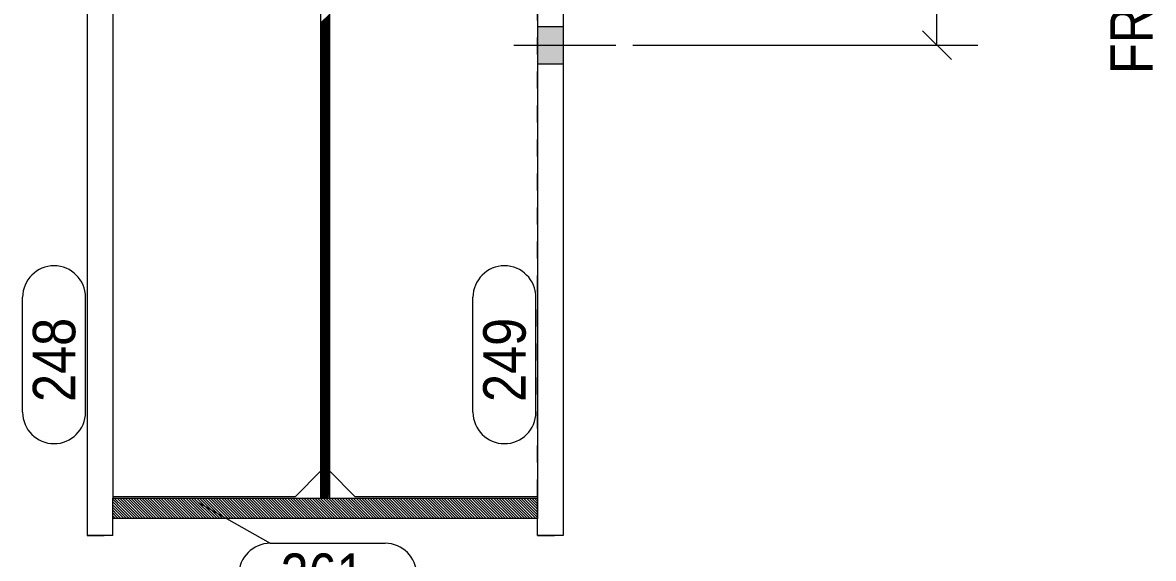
# Model space of a CAD drawing. Header units: millimetres. Extents: x 2 to 825, y 1 to 579.
# Drawn here: x 581.2 to 647.8, y 51.5 to 83 of the extents above; entities that cross this region are included whole.
import ezdxf

# ---------------------------------------------------------------- set-up
doc = ezdxf.new("R2010")
doc.units = ezdxf.units.MM
doc.linetypes.add('XKITLINE00', pattern=[0])
doc.linetypes.add('XKITLINE01', pattern=[4, 1, -1, 1, -1])
for name, color, linetype, lineweight in [('Bolt', 3, 'Continuous', 0), ('Dimensions', 7, 'Continuous', 0), ('OtherObjectType', 7, 'Continuous', 0), ('Part', 2, 'Continuous', 0), ('PartMark', 7, 'Continuous', 0)]:
    doc.layers.add(name, color=color, linetype=linetype, lineweight=lineweight)
doc.styles.add('ARIAL', font='ARIAL.TTF')

# ---------------------------------------------------------------- blocks, each defined once
blk = doc.blocks.new('*A1')
at = {"layer": 'Part', "color": 7, "linetype": 'XKITLINE00', "lineweight": 0}
for p, q in [((598.778, 82.999), (599.278, 83.499)), ((598.778, 82.931), (599.278, 83.431)), ((598.778, 82.864), (599.278, 83.364)), ((598.778, 82.797), (599.278, 83.297)), ((598.778, 82.729), (599.278, 83.229)), ((598.778, 82.662), (599.278, 83.162)), ((598.778, 82.595), (599.278, 83.095)), ((598.778, 82.527), (599.278, 83.027)), ((598.778, 82.46), (599.278, 82.96)), ((598.778, 82.393), (599.278, 82.893)), ((598.778, 82.325), (599.278, 82.825)), ((598.778, 82.258), (599.278, 82.758)), ((598.778, 82.191), (599.278, 82.691)), ((598.778, 82.123), (599.278, 82.623)), ((598.778, 82.056), (599.278, 82.556)), ((598.778, 81.989), (599.278, 82.489)), ((598.778, 81.921), (599.278, 82.421)), ((598.778, 81.854), (599.278, 82.354)), ((598.778, 81.786), (599.278, 82.286)), ((598.778, 81.719), (599.278, 82.219)), ((598.778, 81.652), (599.278, 82.152)), ((598.778, 81.584), (599.278, 82.084)), ((598.778, 81.517), (599.278, 82.017)), ((598.778, 81.45), (599.278, 81.95)), ((598.778, 81.382), (599.278, 81.882)), ((598.778, 81.315), (599.278, 81.815)), ((598.778, 81.248), (599.278, 81.748)), ((598.778, 81.18), (599.278, 81.68)), ((598.778, 81.113), (599.278, 81.613)), ((598.778, 81.046), (599.278, 81.546)), ((598.778, 80.978), (599.278, 81.478)), ((598.778, 80.911), (599.278, 81.411)), ((598.778, 80.844), (599.278, 81.344)), ((598.778, 80.776), (599.278, 81.276)), ((598.778, 80.709), (599.278, 81.209)), ((598.778, 80.641), (599.278, 81.141)), ((598.778, 80.574), (599.278, 81.074)), ((598.778, 80.507), (599.278, 81.007)), ((598.778, 80.439), (599.278, 80.939)), ((598.778, 80.372), (599.278, 80.872)), ((598.778, 80.305), (599.278, 80.805)), ((598.778, 80.237), (599.278, 80.737)), ((598.778, 80.17), (599.278, 80.67)), ((598.778, 80.103), (599.278, 80.603)), ((598.778, 80.035), (599.278, 80.535)), ((598.778, 79.968), (599.278, 80.468)), ((598.778, 79.901), (599.278, 80.401)), ((598.778, 79.833), (599.278, 80.333)), ((598.778, 79.766), (599.278, 80.266)), ((598.778, 79.699), (599.278, 80.199)), ((598.778, 79.631), (599.278, 80.131)), ((598.778, 79.564), (599.278, 80.064)), ((598.778, 79.496), (599.278, 79.996)), ((598.778, 79.429), (599.278, 79.929)), ((598.778, 79.362), (599.278, 79.862)), ((598.778, 79.294), (599.278, 79.794)), ((598.778, 79.227), (599.278, 79.727)), ((598.778, 79.16), (599.278, 79.66)), ((598.778, 79.092), (599.278, 79.592)), ((598.778, 79.025), (599.278, 79.525)), ((598.778, 78.958), (599.278, 79.458)), ((598.778, 78.89), (599.278, 79.39)), ((598.778, 78.823), (599.278, 79.323)), ((598.778, 78.756), (599.278, 79.256)), ((598.778, 78.688), (599.278, 79.188)), ((598.778, 78.621), (599.278, 79.121)), ((598.778, 78.554), (599.278, 79.054)), ((598.778, 78.486), (599.278, 78.986)), ((598.778, 78.419), (599.278, 78.919)), ((598.778, 78.352), (599.278, 78.852)), ((598.778, 78.284), (599.278, 78.784)), ((598.778, 78.217), (599.278, 78.717)), ((598.778, 78.149), (599.278, 78.649)), ((598.778, 78.082), (599.278, 78.582)), ((598.778, 78.015), (599.278, 78.515)), ((598.778, 77.947), (599.278, 78.447)), ((598.778, 77.88), (599.278, 78.38)), ((598.778, 77.813), (599.278, 78.313)), ((598.778, 77.745), (599.278, 78.245)), ((598.778, 77.678), (599.278, 78.178)), ((598.778, 77.611), (599.278, 78.111)), ((598.778, 77.543), (599.278, 78.043)), ((598.778, 77.476), (599.278, 77.976)), ((598.778, 77.409), (599.278, 77.909)), ((598.778, 77.341), (599.278, 77.841)), ((598.778, 77.274), (599.278, 77.774)), ((598.778, 77.207), (599.278, 77.707)), ((598.778, 77.139), (599.278, 77.639)), ((598.778, 77.072), (599.278, 77.572)), ((598.778, 77.004), (599.278, 77.504)), ((598.778, 76.937), (599.278, 77.437)), ((598.778, 76.87), (599.278, 77.37)), ((598.778, 76.802), (599.278, 77.302)), ((598.778, 76.735), (599.278, 77.235)), ((598.778, 76.668), (599.278, 77.168)), ((598.778, 76.6), (599.278, 77.1)), ((598.778, 76.533), (599.278, 77.033)), ((598.778, 76.466), (599.278, 76.966)), ((598.778, 76.398), (599.278, 76.898)), ((598.778, 76.331), (599.278, 76.831)), ((598.778, 76.264), (599.278, 76.764)), ((598.81, 76.229), (599.278, 76.696)), ((598.844, 76.195), (599.278, 76.629)), ((598.877, 76.161), (599.278, 76.562)), ((598.778, 76.196), (598.81, 76.229)), ((598.778, 76.129), (598.844, 76.195)), ((598.778, 76.062), (598.877, 76.161)), ((598.778, 75.994), (598.911, 76.128)), ((598.778, 75.927), (598.945, 76.094)), ((598.778, 75.859), (598.979, 76.06)), ((598.778, 75.792), (599.012, 76.027)), ((598.778, 75.725), (599.046, 75.993)), ((598.778, 75.657), (599.08, 75.959)), ((598.778, 75.59), (599.113, 75.926)), ((598.778, 75.523), (599.147, 75.892)), ((598.778, 75.455), (599.181, 75.858)), ((598.911, 76.128), (599.278, 76.494)), ((598.945, 76.094), (599.278, 76.427)), ((598.979, 76.06), (599.278, 76.359)), ((599.012, 76.027), (599.278, 76.292)), ((599.046, 75.993), (599.278, 76.225)), ((599.08, 75.959), (599.278, 76.157)), ((599.113, 75.926), (599.278, 76.09)), ((599.147, 75.892), (599.278, 76.023)), ((599.181, 75.858), (599.278, 75.955)), ((599.214, 75.824), (599.278, 75.888)), ((598.778, 75.388), (599.214, 75.824)), ((598.778, 75.321), (599.248, 75.791)), ((598.778, 75.253), (599.278, 75.753)), ((598.778, 75.186), (599.278, 75.686)), ((598.778, 75.119), (599.278, 75.619)), ((598.778, 75.051), (599.278, 75.551)), ((598.778, 74.984), (599.278, 75.484)), ((598.778, 74.917), (599.278, 75.417)), ((598.778, 74.849), (599.278, 75.349)), ((598.778, 74.782), (599.278, 75.282)), ((598.778, 74.715), (599.278, 75.215)), ((599.248, 75.791), (599.278, 75.821)), ((598.778, 74.647), (599.278, 75.147)), ((598.778, 74.58), (599.278, 75.08)), ((598.778, 74.512), (599.278, 75.012)), ((598.778, 74.445), (599.278, 74.945)), ((598.778, 74.378), (599.278, 74.878)), ((598.778, 74.31), (599.278, 74.81)), ((598.778, 74.243), (599.278, 74.743)), ((598.778, 74.176), (599.278, 74.676)), ((598.778, 74.108), (599.278, 74.608)), ((598.778, 74.041), (599.278, 74.541)), ((598.778, 73.974), (599.278, 74.474)), ((598.778, 73.906), (599.278, 74.406)), ((598.778, 73.839), (599.278, 74.339)), ((598.778, 73.772), (599.278, 74.272)), ((598.778, 73.704), (599.278, 74.204)), ((598.778, 73.637), (599.278, 74.137)), ((598.778, 73.57), (599.278, 74.07)), ((598.778, 73.502), (599.278, 74.002)), ((598.778, 73.435), (599.278, 73.935)), ((598.778, 73.367), (599.278, 73.867)), ((598.778, 73.3), (599.278, 73.8)), ((598.778, 73.233), (599.278, 73.733)), ((598.778, 73.165), (599.278, 73.665)), ((598.778, 73.098), (599.278, 73.598)), ((598.778, 73.031), (599.278, 73.531)), ((598.778, 72.963), (599.278, 73.463)), ((598.778, 72.896), (599.278, 73.396)), ((598.778, 72.829), (599.278, 73.329)), ((598.778, 72.761), (599.278, 73.261)), ((598.778, 72.694), (599.278, 73.194)), ((598.778, 72.627), (599.278, 73.127)), ((598.778, 72.559), (599.278, 73.059)), ((598.778, 72.492), (599.278, 72.992)), ((598.778, 72.425), (599.278, 72.925)), ((598.778, 72.357), (599.278, 72.857)), ((598.778, 72.29), (599.278, 72.79)), ((598.778, 72.222), (599.278, 72.722)), ((598.778, 72.155), (599.278, 72.655)), ((598.778, 72.088), (599.278, 72.588)), ((598.778, 72.02), (599.278, 72.52)), ((598.778, 71.953), (599.278, 72.453)), ((598.778, 71.886), (599.278, 72.386)), ((598.778, 71.818), (599.278, 72.318)), ((598.778, 71.751), (599.278, 72.251)), ((598.778, 71.684), (599.278, 72.184)), ((598.778, 71.616), (599.278, 72.116)), ((598.778, 71.549), (599.278, 72.049)), ((598.778, 71.482), (599.278, 71.982)), ((598.778, 71.414), (599.278, 71.914)), ((598.778, 71.347), (599.278, 71.847)), ((598.778, 71.28), (599.278, 71.78)), ((598.778, 71.212), (599.278, 71.712)), ((598.778, 71.145), (599.278, 71.645)), ((598.778, 71.078), (599.278, 71.578)), ((598.778, 71.01), (599.278, 71.51)), ((598.778, 70.943), (599.278, 71.443)), ((598.778, 70.875), (599.278, 71.375)), ((598.778, 70.808), (599.278, 71.308)), ((598.778, 70.741), (599.278, 71.241)), ((598.778, 70.673), (599.278, 71.173)), ((598.778, 70.606), (599.278, 71.106)), ((598.778, 70.539), (599.278, 71.039)), ((598.778, 70.471), (599.278, 70.971)), ((598.778, 70.404), (599.278, 70.904)), ((598.778, 70.337), (599.278, 70.837)), ((598.778, 70.269), (599.278, 70.769)), ((598.778, 70.202), (599.278, 70.702)), ((598.778, 70.135), (599.278, 70.635)), ((598.778, 70.067), (599.278, 70.567)), ((598.778, 70), (599.278, 70.5)), ((598.778, 69.933), (599.278, 70.433)), ((598.778, 69.865), (599.278, 70.365)), ((598.778, 69.798), (599.278, 70.298)), ((598.778, 69.73), (599.278, 70.23)), ((598.778, 69.663), (599.278, 70.163)), ((598.778, 69.596), (599.278, 70.096)), ((598.778, 69.528), (599.278, 70.028)), ((598.778, 69.461), (599.278, 69.961)), ((598.778, 69.394), (599.278, 69.894)), ((598.778, 69.326), (599.278, 69.826)), ((598.778, 69.259), (599.278, 69.759)), ((598.778, 69.192), (599.278, 69.692)), ((598.778, 69.124), (599.278, 69.624)), ((598.778, 69.057), (599.278, 69.557)), ((598.778, 68.99), (599.278, 69.49)), ((598.778, 68.922), (599.278, 69.422)), ((598.778, 68.855), (599.278, 69.355)), ((598.778, 68.788), (599.278, 69.288)), ((598.778, 68.72), (599.278, 69.22)), ((598.778, 68.653), (599.278, 69.153)), ((598.778, 68.585), (599.278, 69.085)), ((598.778, 68.518), (599.278, 69.018)), ((598.778, 68.451), (599.278, 68.951)), ((598.778, 68.383), (599.278, 68.883)), ((598.778, 68.316), (599.278, 68.816)), ((598.778, 68.249), (599.278, 68.749)), ((598.778, 68.181), (599.278, 68.681)), ((598.778, 68.114), (599.278, 68.614)), ((598.778, 68.047), (599.278, 68.547)), ((598.778, 67.979), (599.278, 68.479)), ((598.778, 67.912), (599.278, 68.412)), ((598.778, 67.845), (599.278, 68.345)), ((598.778, 67.777), (599.278, 68.277)), ((598.778, 67.71), (599.278, 68.21)), ((598.778, 67.643), (599.278, 68.143)), ((598.778, 67.575), (599.278, 68.075)), ((598.778, 67.508), (599.278, 68.008)), ((598.778, 67.44), (599.278, 67.94)), ((598.778, 67.373), (599.278, 67.873)), ((598.778, 67.306), (599.278, 67.806)), ((598.778, 67.238), (599.278, 67.738)), ((598.778, 67.171), (599.278, 67.671)), ((598.778, 67.104), (599.278, 67.604)), ((598.778, 67.036), (599.278, 67.536)), ((598.778, 66.969), (599.278, 67.469)), ((598.778, 66.902), (599.278, 67.402)), ((598.778, 66.834), (599.278, 67.334)), ((598.778, 66.767), (599.278, 67.267)), ((598.778, 66.7), (599.278, 67.2)), ((598.778, 66.632), (599.278, 67.132)), ((598.778, 66.565), (599.278, 67.065)), ((598.778, 66.498), (599.278, 66.998)), ((598.778, 66.43), (599.278, 66.93)), ((598.778, 66.363), (599.278, 66.863)), ((598.778, 66.296), (599.278, 66.796)), ((598.778, 66.228), (599.278, 66.728)), ((598.778, 66.161), (599.278, 66.661)), ((598.778, 66.093), (599.278, 66.593)), ((598.778, 66.026), (599.278, 66.526)), ((598.778, 65.959), (599.278, 66.459)), ((598.778, 65.891), (599.278, 66.391)), ((598.778, 65.824), (599.278, 66.324)), ((598.778, 65.757), (599.278, 66.257)), ((598.778, 65.689), (599.278, 66.189)), ((598.778, 65.622), (599.278, 66.122)), ((598.778, 65.555), (599.278, 66.055)), ((598.778, 65.487), (599.278, 65.987)), ((598.778, 65.42), (599.278, 65.92)), ((598.778, 65.353), (599.278, 65.853)), ((598.778, 65.285), (599.278, 65.785)), ((598.778, 65.218), (599.278, 65.718)), ((598.778, 65.151), (599.278, 65.651)), ((598.778, 65.083), (599.278, 65.583)), ((598.778, 65.016), (599.278, 65.516)), ((598.778, 64.948), (599.278, 65.448)), ((598.778, 64.881), (599.278, 65.381)), ((598.778, 64.814), (599.278, 65.314)), ((598.778, 64.746), (599.278, 65.246)), ((598.778, 64.679), (599.278, 65.179)), ((598.778, 64.612), (599.278, 65.112)), ((598.778, 64.544), (599.278, 65.044)), ((598.778, 64.477), (599.278, 64.977)), ((598.778, 64.41), (599.278, 64.91)), ((598.778, 64.342), (599.278, 64.842)), ((598.778, 64.275), (599.278, 64.775)), ((598.778, 64.208), (599.278, 64.708)), ((598.778, 64.14), (599.278, 64.64)), ((598.778, 64.073), (599.278, 64.573)), ((598.778, 64.006), (599.278, 64.506)), ((598.778, 63.938), (599.278, 64.438)), ((598.778, 63.871), (599.278, 64.371)), ((598.778, 63.803), (599.278, 64.303)), ((598.778, 63.736), (599.278, 64.236)), ((598.778, 63.669), (599.278, 64.169)), ((598.778, 63.601), (599.278, 64.101)), ((598.778, 63.534), (599.278, 64.034)), ((598.778, 63.467), (599.278, 63.967)), ((598.778, 63.399), (599.278, 63.899)), ((598.778, 63.332), (599.278, 63.832)), ((598.778, 63.265), (599.278, 63.765)), ((598.778, 63.197), (599.278, 63.697)), ((598.778, 63.13), (599.278, 63.63)), ((598.778, 63.063), (599.278, 63.563)), ((598.778, 62.995), (599.278, 63.495)), ((598.778, 62.928), (599.278, 63.428)), ((598.778, 62.861), (599.278, 63.361)), ((598.778, 62.793), (599.278, 63.293)), ((598.778, 62.726), (599.278, 63.226)), ((598.778, 62.659), (599.278, 63.159)), ((598.778, 62.591), (599.278, 63.091)), ((598.778, 62.524), (599.278, 63.024)), ((598.778, 62.456), (599.278, 62.956)), ((598.778, 62.389), (599.278, 62.889)), ((598.778, 62.322), (599.278, 62.822)), ((598.778, 62.254), (599.278, 62.754)), ((598.778, 62.187), (599.278, 62.687)), ((598.778, 62.12), (599.278, 62.62)), ((598.778, 62.052), (599.278, 62.552)), ((598.778, 61.985), (599.278, 62.485)), ((598.778, 61.918), (599.278, 62.418)), ((598.778, 61.85), (599.278, 62.35)), ((598.778, 61.783), (599.278, 62.283)), ((598.778, 61.716), (599.278, 62.216)), ((598.778, 61.648), (599.278, 62.148)), ((598.778, 61.581), (599.278, 62.081)), ((598.778, 61.514), (599.278, 62.014)), ((598.778, 61.446), (599.278, 61.946)), ((598.778, 61.379), (599.278, 61.879)), ((598.778, 61.311), (599.278, 61.811)), ((598.778, 61.244), (599.278, 61.744)), ((598.778, 61.177), (599.278, 61.677)), ((598.778, 61.109), (599.278, 61.609)), ((598.778, 61.042), (599.278, 61.542)), ((598.778, 60.975), (599.278, 61.475)), ((598.778, 60.907), (599.278, 61.407)), ((598.778, 60.84), (599.278, 61.34)), ((598.778, 60.773), (599.278, 61.273)), ((598.778, 60.705), (599.278, 61.205)), ((598.778, 60.638), (599.278, 61.138)), ((598.778, 60.571), (599.278, 61.071)), ((598.778, 60.503), (599.278, 61.003)), ((598.778, 60.436), (599.278, 60.936)), ((598.778, 60.369), (599.278, 60.869)), ((598.778, 60.301), (599.278, 60.801)), ((598.778, 60.234), (599.278, 60.734)), ((598.778, 60.166), (599.278, 60.666)), ((598.778, 60.099), (599.278, 60.599)), ((598.778, 60.032), (599.278, 60.532)), ((598.778, 59.964), (599.278, 60.464)), ((598.778, 59.897), (599.278, 60.397)), ((598.778, 59.83), (599.278, 60.33)), ((598.778, 59.762), (599.278, 60.262)), ((598.778, 59.695), (599.278, 60.195)), ((598.778, 59.628), (599.278, 60.128)), ((598.778, 59.56), (599.278, 60.06)), ((598.778, 59.493), (599.278, 59.993)), ((598.778, 59.426), (599.278, 59.926)), ((598.778, 59.358), (599.278, 59.858)), ((598.778, 59.291), (599.278, 59.791)), ((598.778, 59.224), (599.278, 59.724)), ((598.778, 59.156), (599.278, 59.656)), ((598.778, 59.089), (599.278, 59.589)), ((598.778, 59.022), (599.278, 59.522)), ((598.778, 58.954), (599.278, 59.454)), ((598.778, 58.887), (599.278, 59.387)), ((598.778, 58.819), (599.278, 59.319)), ((598.778, 58.752), (599.278, 59.252)), ((598.778, 58.685), (599.278, 59.185)), ((598.778, 58.617), (599.278, 59.117)), ((598.778, 58.55), (599.278, 59.05)), ((598.778, 58.483), (599.278, 58.983)), ((598.778, 58.415), (599.278, 58.915)), ((598.778, 58.348), (599.278, 58.848)), ((598.778, 58.281), (599.278, 58.781)), ((598.778, 58.213), (599.278, 58.713)), ((598.778, 58.146), (599.278, 58.646)), ((598.778, 58.079), (599.278, 58.579)), ((598.778, 58.011), (599.278, 58.511)), ((598.778, 57.944), (599.278, 58.444)), ((598.778, 57.877), (599.278, 58.377)), ((598.778, 57.809), (599.278, 58.309)), ((598.778, 57.742), (599.278, 58.242)), ((598.778, 57.674), (599.278, 58.174)), ((598.778, 57.607), (599.278, 58.107)), ((598.778, 57.54), (599.278, 58.04)), ((598.778, 57.472), (599.278, 57.972)), ((598.778, 57.405), (599.278, 57.905)), ((598.778, 57.338), (599.278, 57.838)), ((598.778, 57.27), (599.278, 57.77)), ((598.778, 57.203), (599.278, 57.703)), ((598.778, 57.136), (599.278, 57.636)), ((598.778, 57.068), (599.278, 57.568)), ((598.778, 57.001), (599.278, 57.501)), ((598.778, 56.934), (599.278, 57.434)), ((598.778, 56.866), (599.278, 57.366)), ((598.778, 56.799), (599.278, 57.299)), ((598.778, 56.732), (599.278, 57.232)), ((598.778, 56.664), (599.278, 57.164)), ((598.778, 56.597), (599.278, 57.097)), ((598.778, 56.529), (599.278, 57.029)), ((598.778, 56.462), (599.278, 56.962)), ((598.778, 56.395), (599.278, 56.895)), ((598.778, 56.327), (599.278, 56.827)), ((598.778, 56.26), (599.278, 56.76)), ((598.778, 56.193), (599.278, 56.693)), ((598.778, 56.125), (599.278, 56.625)), ((598.778, 56.058), (599.278, 56.558)), ((598.778, 55.991), (599.278, 56.491)), ((598.778, 55.923), (599.278, 56.423)), ((598.778, 55.856), (599.278, 56.356)), ((598.778, 55.789), (599.278, 56.289)), ((598.778, 55.721), (599.278, 56.221)), ((598.778, 55.654), (599.278, 56.154)), ((598.778, 55.587), (599.278, 56.087)), ((598.778, 55.519), (599.278, 56.019)), ((598.778, 55.452), (599.278, 55.952)), ((598.778, 55.385), (599.278, 55.885)), ((598.778, 55.317), (599.278, 55.817)), ((598.778, 55.25), (599.278, 55.75)), ((598.778, 55.182), (599.278, 55.682)), ((598.778, 55.115), (599.278, 55.615)), ((598.778, 55.048), (599.278, 55.548)), ((598.845, 55.048), (599.278, 55.48)), ((598.912, 55.048), (599.274, 55.41)), ((598.98, 55.048), (599.262, 55.33)), ((599.047, 55.048), (599.251, 55.251)), ((598.778, 55.048), (598.778, 55.048)), ((599.115, 55.048), (599.239, 55.172)), ((599.182, 55.048), (599.227, 55.093))]:
    blk.add_line(p, q, dxfattribs=at)
blk = doc.blocks.new('*A2')
at = {"layer": 'Part', "color": 7, "linetype": 'XKITLINE00', "lineweight": 0}
for p, q in [((587.094, 54.414), (586.528, 54.979)), ((587.013, 54.333), (586.528, 54.818)), ((586.932, 54.252), (586.528, 54.656)), ((587.174, 54.494), (586.621, 55.048)), ((587.255, 54.575), (586.783, 55.048)), ((587.336, 54.656), (586.944, 55.048)), ((587.417, 54.737), (587.106, 55.048)), ((587.983, 53.848), (587.255, 54.575)), ((587.498, 54.818), (587.268, 55.048)), ((588.144, 53.848), (587.336, 54.656)), ((588.306, 53.848), (587.417, 54.737)), ((587.578, 54.898), (587.429, 55.048)), ((588.468, 53.848), (587.498, 54.818)), ((588.629, 53.848), (587.578, 54.898)), ((587.659, 54.979), (587.591, 55.048)), ((588.791, 53.848), (587.659, 54.979)), ((588.952, 53.848), (587.752, 55.048)), ((589.114, 53.848), (587.914, 55.048)), ((589.276, 53.848), (588.076, 55.048)), ((589.437, 53.848), (588.237, 55.048)), ((589.599, 53.848), (588.399, 55.048)), ((589.761, 53.848), (588.561, 55.048)), ((589.922, 53.848), (588.722, 55.048)), ((590.084, 53.848), (588.884, 55.048)), ((590.246, 53.848), (589.046, 55.048)), ((590.407, 53.848), (589.207, 55.048)), ((590.569, 53.848), (589.369, 55.048)), ((590.731, 53.848), (589.531, 55.048)), ((590.892, 53.848), (589.692, 55.048)), ((591.054, 53.848), (589.854, 55.048)), ((591.215, 53.848), (590.015, 55.048)), ((591.377, 53.848), (590.177, 55.048)), ((591.539, 53.848), (590.339, 55.048)), ((591.7, 53.848), (590.5, 55.048)), ((591.862, 53.848), (590.662, 55.048)), ((592.024, 53.848), (590.824, 55.048)), ((592.185, 53.848), (590.985, 55.048)), ((592.347, 53.848), (591.147, 55.048)), ((592.509, 53.848), (591.309, 55.048)), ((592.67, 53.848), (591.47, 55.048)), ((592.832, 53.848), (591.632, 55.048)), ((592.994, 53.848), (591.794, 55.048)), ((593.155, 53.848), (591.955, 55.048)), ((593.317, 53.848), (592.117, 55.048)), ((593.478, 53.848), (592.278, 55.048)), ((593.64, 53.848), (592.44, 55.048)), ((593.802, 53.848), (592.602, 55.048)), ((593.963, 53.848), (592.763, 55.048)), ((594.125, 53.848), (592.925, 55.048)), ((594.287, 53.848), (593.087, 55.048)), ((594.448, 53.848), (593.248, 55.048)), ((594.61, 53.848), (593.41, 55.048)), ((594.772, 53.848), (593.572, 55.048)), ((594.933, 53.848), (593.733, 55.048)), ((595.095, 53.848), (593.895, 55.048)), ((595.257, 53.848), (594.057, 55.048)), ((595.418, 53.848), (594.218, 55.048)), ((595.58, 53.848), (594.38, 55.048)), ((595.742, 53.848), (594.542, 55.048)), ((595.903, 53.848), (594.703, 55.048)), ((596.065, 53.848), (594.865, 55.048)), ((596.226, 53.848), (595.026, 55.048)), ((596.388, 53.848), (595.188, 55.048)), ((596.55, 53.848), (595.35, 55.048)), ((596.711, 53.848), (595.511, 55.048)), ((596.873, 53.848), (595.673, 55.048)), ((597.035, 53.848), (595.835, 55.048)), ((597.196, 53.848), (595.996, 55.048)), ((597.358, 53.848), (596.158, 55.048)), ((597.52, 53.848), (596.32, 55.048)), ((597.681, 53.848), (596.481, 55.048)), ((597.843, 53.848), (596.643, 55.048)), ((598.005, 53.848), (596.805, 55.048)), ((598.166, 53.848), (596.966, 55.048)), ((598.328, 53.848), (597.128, 55.048)), ((598.489, 53.848), (597.289, 55.048)), ((598.651, 53.848), (597.451, 55.048)), ((598.813, 53.848), (597.613, 55.048)), ((598.974, 53.848), (597.774, 55.048)), ((599.136, 53.848), (597.936, 55.048)), ((599.298, 53.848), (598.098, 55.048)), ((599.459, 53.848), (598.259, 55.048)), ((599.621, 53.848), (598.421, 55.048)), ((599.783, 53.848), (598.583, 55.048)), ((599.944, 53.848), (598.744, 55.048)), ((600.106, 53.848), (598.906, 55.048)), ((600.268, 53.848), (599.068, 55.048)), ((600.429, 53.848), (599.229, 55.048)), ((600.591, 53.848), (599.391, 55.048)), ((600.752, 53.848), (599.552, 55.048)), ((600.914, 53.848), (599.714, 55.048)), ((601.076, 53.848), (599.876, 55.048)), ((601.237, 53.848), (600.037, 55.048)), ((601.399, 53.848), (600.199, 55.048)), ((601.561, 53.848), (600.361, 55.048)), ((601.722, 53.848), (600.522, 55.048)), ((601.884, 53.848), (600.684, 55.048)), ((602.046, 53.848), (600.846, 55.048)), ((602.207, 53.848), (601.007, 55.048)), ((602.369, 53.848), (601.169, 55.048)), ((602.531, 53.848), (601.331, 55.048)), ((602.692, 53.848), (601.492, 55.048)), ((602.854, 53.848), (601.654, 55.048)), ((603.016, 53.848), (601.816, 55.048)), ((603.177, 53.848), (601.977, 55.048)), ((603.339, 53.848), (602.139, 55.048)), ((603.5, 53.848), (602.3, 55.048)), ((603.662, 53.848), (602.462, 55.048)), ((603.824, 53.848), (602.624, 55.048)), ((603.985, 53.848), (602.785, 55.048)), ((604.147, 53.848), (602.947, 55.048)), ((604.309, 53.848), (603.109, 55.048)), ((604.47, 53.848), (603.27, 55.048)), ((604.632, 53.848), (603.432, 55.048)), ((604.794, 53.848), (603.594, 55.048)), ((604.955, 53.848), (603.755, 55.048)), ((605.117, 53.848), (603.917, 55.048)), ((605.279, 53.848), (604.079, 55.048)), ((605.44, 53.848), (604.24, 55.048)), ((605.602, 53.848), (604.402, 55.048)), ((605.763, 53.848), (604.563, 55.048)), ((605.925, 53.848), (604.725, 55.048)), ((606.087, 53.848), (604.887, 55.048)), ((606.248, 53.848), (605.048, 55.048)), ((606.41, 53.848), (605.21, 55.048)), ((606.572, 53.848), (605.372, 55.048)), ((606.733, 53.848), (605.533, 55.048)), ((606.895, 53.848), (605.695, 55.048)), ((607.057, 53.848), (605.857, 55.048)), ((607.218, 53.848), (606.018, 55.048)), ((607.38, 53.848), (606.18, 55.048)), ((607.542, 53.848), (606.342, 55.048)), ((607.703, 53.848), (606.503, 55.048)), ((607.865, 53.848), (606.665, 55.048)), ((608.027, 53.848), (606.827, 55.048)), ((608.188, 53.848), (606.988, 55.048)), ((608.35, 53.848), (607.15, 55.048)), ((608.511, 53.848), (607.311, 55.048)), ((608.673, 53.848), (607.473, 55.048)), ((608.835, 53.848), (607.635, 55.048)), ((608.996, 53.848), (607.796, 55.048)), ((609.158, 53.848), (607.958, 55.048)), ((609.32, 53.848), (608.12, 55.048)), ((609.481, 53.848), (608.281, 55.048)), ((609.643, 53.848), (608.443, 55.048)), ((609.805, 53.848), (608.605, 55.048)), ((609.966, 53.848), (608.766, 55.048)), ((610.128, 53.848), (608.928, 55.048)), ((610.29, 53.848), (609.09, 55.048)), ((610.451, 53.848), (609.251, 55.048)), ((610.613, 53.848), (609.413, 55.048)), ((610.774, 53.848), (609.574, 55.048)), ((610.936, 53.848), (609.736, 55.048)), ((611.098, 53.848), (609.898, 55.048)), ((611.259, 53.848), (610.059, 55.048)), ((611.421, 53.848), (610.221, 55.048)), ((611.528, 53.903), (610.383, 55.048)), ((611.528, 54.064), (610.544, 55.048)), ((611.528, 54.226), (610.706, 55.048)), ((611.528, 54.388), (610.868, 55.048)), ((611.528, 54.549), (611.029, 55.048)), ((611.528, 54.711), (611.191, 55.048)), ((611.528, 54.873), (611.353, 55.048)), ((586.851, 54.171), (586.528, 54.494)), ((586.77, 54.09), (586.528, 54.333)), ((586.689, 54.009), (586.528, 54.171)), ((586.609, 53.929), (586.528, 54.009)), ((586.689, 53.848), (586.609, 53.929)), ((586.851, 53.848), (586.689, 54.009)), ((587.013, 53.848), (586.77, 54.09)), ((587.174, 53.848), (586.851, 54.171)), ((587.336, 53.848), (586.932, 54.252)), ((587.498, 53.848), (587.013, 54.333)), ((587.659, 53.848), (587.094, 54.414)), ((587.821, 53.848), (587.174, 54.494)), ((586.528, 53.848), (586.528, 53.848)), ((586.528, 53.848), (586.528, 53.848))]:
    blk.add_line(p, q, dxfattribs=at)
blk = doc.blocks.new('*A40')
at = {"layer": 'Bolt'}
blk.add_hatch(color=3, dxfattribs=at).paths.add_polyline_path([(613.028, 80.592), (611.528, 80.592), (611.528, 82.792), (613.028, 82.792)], flags=17)
blk.add_hatch(color=3, dxfattribs=at).paths.add_polyline_path([(613.028, 80.592), (611.528, 80.592), (611.528, 82.792), (613.028, 82.792)], flags=17)
at = {"layer": 'Bolt', "color": 3, "linetype": 'XKITLINE00', "lineweight": 0}
for p, q in [((611.528, 82.792), (613.028, 82.792)), ((611.528, 82.792), (613.028, 82.792)), ((610.128, 81.692), (616.128, 81.692)), ((610.128, 81.692), (616.128, 81.692)), ((611.528, 80.592), (613.028, 80.592)), ((611.528, 80.592), (613.028, 80.592))]:
    blk.add_line(p, q, dxfattribs=at)
blk = doc.blocks.new('*A42')
at = {"layer": 'Part', "color": 2, "linetype": 'XKITLINE00', "lineweight": 0}
for p, q in [((598.778, 55.048), (598.778, 117.648)), ((599.278, 117.648), (599.278, 55.048)), ((599.278, 55.048), (598.778, 55.048))]:
    blk.add_line(p, q, dxfattribs=at)
blk = doc.blocks.new('*A43')
at = {"layer": 'Part', "color": 7, "linetype": 'XKITLINE01', "lineweight": 0}
for p, q in [((586.528, 117.548), (586.528, 55.148)), ((598.778, 56.648), (598.778, 116.048))]:
    blk.add_line(p, q, dxfattribs=at)
at = {"layer": 'Part', "color": 2, "linetype": 'XKITLINE00', "lineweight": 0}
for p, q in [((597.278, 55.148), (598.778, 56.648)), ((586.528, 55.148), (597.278, 55.148))]:
    blk.add_line(p, q, dxfattribs=at)
blk = doc.blocks.new('*A44')
at = {"layer": 'Part', "color": 7, "linetype": 'XKITLINE01', "lineweight": 0}
for p, q in [((611.528, 55.148), (611.528, 117.548)), ((599.278, 116.048), (599.278, 56.648))]:
    blk.add_line(p, q, dxfattribs=at)
at = {"layer": 'Part', "color": 2, "linetype": 'XKITLINE00', "lineweight": 0}
for p, q in [((599.278, 56.648), (600.778, 55.148)), ((600.778, 55.148), (611.528, 55.148))]:
    blk.add_line(p, q, dxfattribs=at)
blk = doc.blocks.new('*A45')
at = {"layer": 'Part', "color": 2, "linetype": 'XKITLINE00', "lineweight": 0}
for p, q in [((586.528, 53.848), (586.528, 55.048)), ((586.528, 55.048), (611.528, 55.048)), ((611.528, 55.048), (611.528, 53.848)), ((611.528, 53.848), (586.528, 53.848))]:
    blk.add_line(p, q, dxfattribs=at)
blk = doc.blocks.new('*A47')
at = {"layer": 'Part', "color": 2, "linetype": 'XKITLINE00', "lineweight": 0}
for p, q in [((613.028, 128.004), (613.028, 52.848)), ((611.528, 117.648), (611.528, 55.048)), ((611.528, 52.848), (611.528, 53.848)), ((613.028, 52.848), (611.528, 52.848))]:
    blk.add_line(p, q, dxfattribs=at)
at = {"layer": 'Part', "color": 7, "linetype": 'XKITLINE01', "lineweight": 0}
for p, q in [((611.528, 53.848), (611.528, 55.048)), ((611.528, 52.848), (613.028, 52.848))]:
    blk.add_line(p, q, dxfattribs=at)
blk = doc.blocks.new('*A48')
at = {"layer": 'Part', "color": 2, "linetype": 'XKITLINE00', "lineweight": 0}
for p, q in [((585.028, 128.004), (585.028, 52.848)), ((586.528, 117.648), (586.528, 55.048)), ((586.528, 52.848), (586.528, 53.848)), ((586.528, 52.848), (585.028, 52.848))]:
    blk.add_line(p, q, dxfattribs=at)
at = {"layer": 'Part', "color": 7, "linetype": 'XKITLINE01', "lineweight": 0}
for p, q in [((586.528, 53.848), (586.528, 55.048)), ((585.028, 52.848), (586.528, 52.848))]:
    blk.add_line(p, q, dxfattribs=at)
blk = doc.blocks.new('*A118')
at = {"layer": 'Dimensions', "color": 7, "linetype": 'XKITLINE00', "lineweight": 0}
for p, q in [((634.179, 93.04), (635.876, 91.343)), ((617.128, 92.192), (637.428, 92.192)), ((635.028, 81.692), (635.028, 92.192)), ((634.179, 82.54), (635.876, 80.843)), ((617.128, 81.692), (637.428, 81.692))]:
    blk.add_line(p, q, dxfattribs=at)
at = {"layer": 'Dimensions', "color": 3}
for p in [(635.028, 92.192), (635.028, 81.692)]:
    blk.add_point(p, dxfattribs=at)
at = {"layer": 'Dimensions', "color": 3, "style": 'ARIAL', "width": 0.85}
blk.add_text('105', height=3, rotation=90.00021, dxfattribs=at).set_placement((633.678, 83.604))
blk = doc.blocks.new('*A122')
at = {"layer": 'PartMark', "color": 7, "linetype": 'XKITLINE00', "lineweight": 0}
for p, q in [((607.728, 60.098), (607.728, 66.86)), ((611.428, 60.098), (611.428, 66.86))]:
    blk.add_line(p, q, dxfattribs=at)
for centre, start, end in [((609.578, 66.86), 0, 180), ((609.578, 60.098), 180, 0)]:
    blk.add_arc(centre, 1.85, start, end, dxfattribs=at)
at = {"layer": 'PartMark', "color": 3, "style": 'ARIAL', "width": 0.85}
blk.add_text('249', height=2.5, rotation=90.00021, dxfattribs=at).set_placement((610.828, 60.698))
blk = doc.blocks.new('*A123')
at = {"layer": 'PartMark', "color": 7, "linetype": 'XKITLINE00', "lineweight": 0}
for p, q in [((581.228, 60.098), (581.228, 66.86)), ((584.928, 60.098), (584.928, 66.86))]:
    blk.add_line(p, q, dxfattribs=at)
for centre, start, end in [((583.078, 66.86), 0, 180), ((583.078, 60.098), 180, 0)]:
    blk.add_arc(centre, 1.85, start, end, dxfattribs=at)
at = {"layer": 'PartMark', "color": 3, "style": 'ARIAL', "width": 0.85}
blk.add_text('248', height=2.5, rotation=90.00021, dxfattribs=at).set_placement((584.328, 60.698))
blk = doc.blocks.new('*A127')
at = {"layer": 'PartMark', "color": 7, "linetype": 'XKITLINE00', "lineweight": 0}
for p, q in [((591.557, 54.778), (595.8, 52.386)), ((595.8, 52.386), (602.563, 52.386)), ((595.8, 48.686), (602.563, 48.686))]:
    blk.add_line(p, q, dxfattribs=at)
for centre, start, end in [((595.8, 50.536), 90, 270), ((602.563, 50.536), 270, 90)]:
    blk.add_arc(centre, 1.85, start, end, dxfattribs=at)
at = {"layer": 'PartMark', "color": 3, "style": 'ARIAL', "width": 0.85}
blk.add_text('261', height=2.5, dxfattribs=at).set_placement((596.4, 49.286))
blk = doc.blocks.new('*A129')
at = {"layer": 'OtherObjectType', "color": 7, "style": 'ARIAL', "width": 0.85}
blk.add_text('FRONT VIEW', height=2.5, rotation=90, dxfattribs=at).set_placement((647.728, 79.997))

msp = doc.modelspace()

# ---------------------------------------------------------------- block references
at = {"lineweight": 0}
for name in ['*A48', '*A47', '*A40', '*A43', '*A1', '*A42', '*A44', '*A118', '*A123', '*A122', '*A2', '*A45', '*A127']:
    msp.add_blockref(name, (0, 0), dxfattribs=at)
at = {"layer": 'OtherObjectType', "lineweight": 0}
msp.add_blockref('*A129', (0, 0), dxfattribs=at)

doc.saveas('drawing.dxf')
